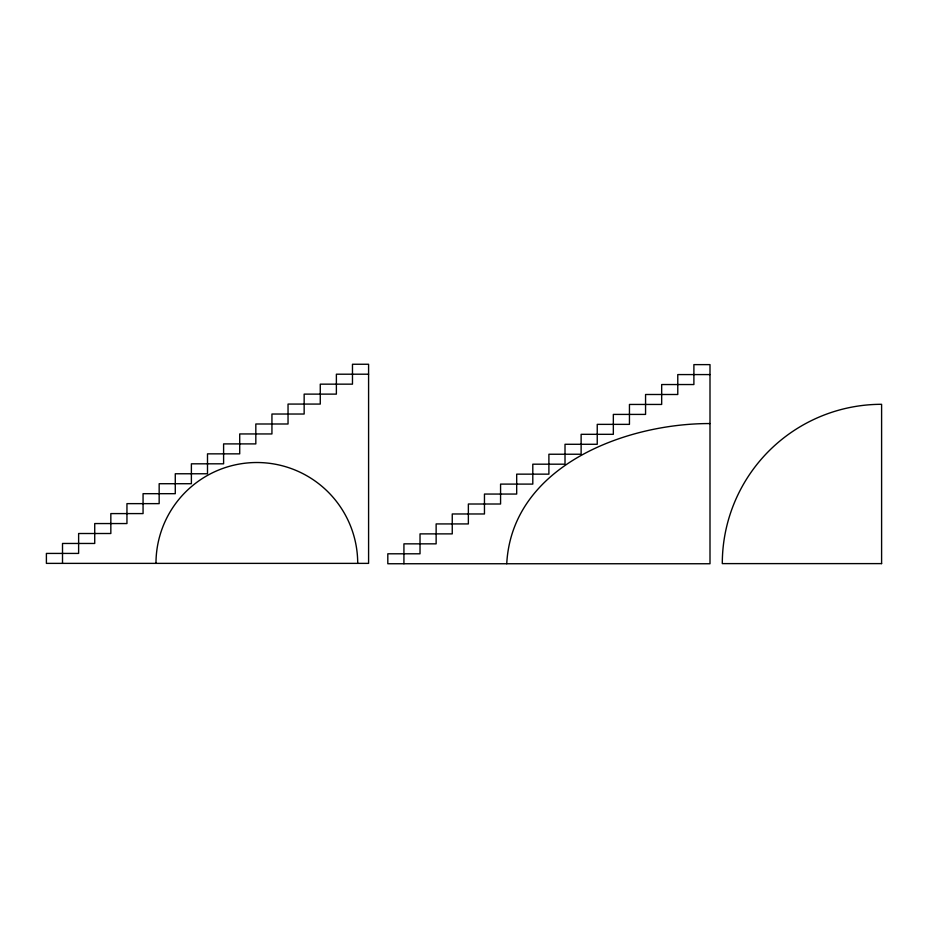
<?xml version="1.0" encoding="UTF-8"?>
<svg xmlns="http://www.w3.org/2000/svg" width="928" height="928" viewBox="0 0 928 928"><rect width="100%" height="100%" fill="white"/><g stroke="black" fill="none" stroke-linecap="round" stroke-linejoin="round"><path stroke-width="1.39" d="M506.734 563.748C511.989 465.728 625.716 423.284 710.001 423.562M368.59 374.204L336.377 374.204L336.377 394.122L304.152 394.122L304.152 414.027L271.939 414.027L271.939 433.944L239.714 433.944L239.714 453.85L207.501 453.85L207.501 473.767L175.276 473.767L175.276 493.684L143.063 493.684L143.063 513.59L110.838 513.59L110.838 533.507L78.625 533.507L78.625 553.424L46.4 553.424L46.4 563.377L368.59 563.377L368.59 364.252L352.478 364.252L352.478 384.157L320.264 384.157L320.264 404.074L288.04 404.074L288.04 423.992L255.826 423.992L255.826 443.897L223.602 443.897L223.602 463.814L191.388 463.814L191.388 483.72L159.164 483.72L159.164 503.637L126.95 503.637L126.95 523.554L94.726 523.554L94.726 543.46L62.512 543.46L62.512 563.377M710.001 374.576L677.776 374.576L677.776 394.493L645.563 394.493L645.563 414.41L613.338 414.41L613.338 434.316L581.125 434.316L581.125 454.233L548.9 454.233L548.9 474.15L516.687 474.15L516.687 494.056L484.462 494.056L484.462 513.973L452.249 513.973L452.249 533.878L420.024 533.878L420.024 553.796L387.811 553.796L387.811 563.748L710.001 563.748L710.001 364.623L693.889 364.623L693.889 384.54L661.676 384.54L661.676 404.446L629.451 404.446L629.451 424.363L597.238 424.363L597.238 444.28L565.013 444.28L565.013 464.186L532.8 464.186L532.8 484.103L500.575 484.103L500.575 504.008L468.362 504.008L468.362 523.926L436.137 523.926L436.137 543.843L403.924 543.843L403.924 563.748M155.985 563.377A100.862 100.862 0 0 1 256.847 462.515A100.862 100.862 0 0 1 357.709 563.377M881.6 563.609L722.297 563.609A159.303 159.303 0 0 1 881.6 404.306L881.6 563.609"/></g></svg>
